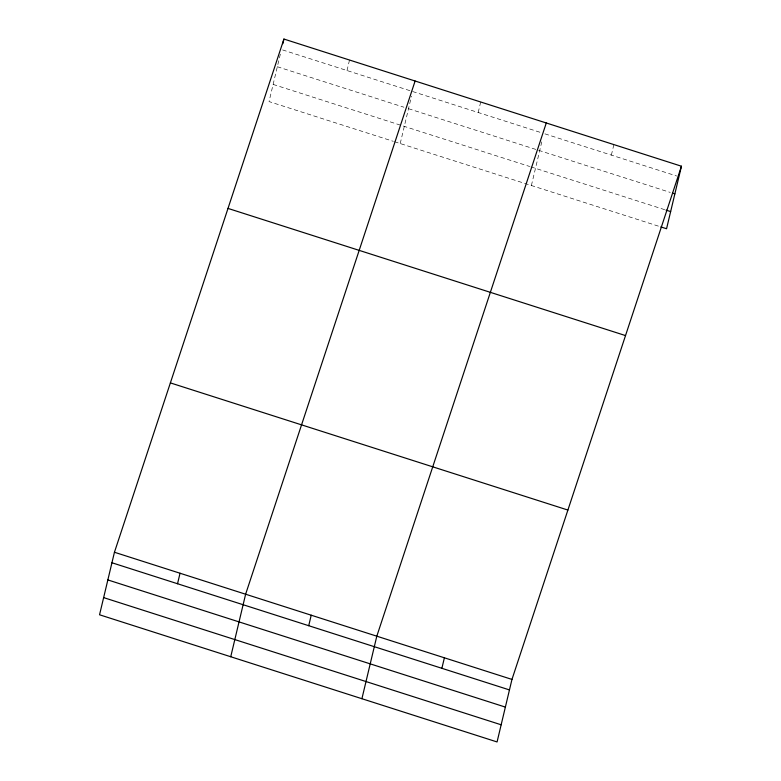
<?xml version="1.0" encoding="UTF-8"?>
<svg xmlns="http://www.w3.org/2000/svg" width="781" height="781" viewBox="0 0 781 781"><rect width="100%" height="100%" fill="white"/><g stroke="black" fill="none" stroke-linecap="round" stroke-linejoin="round"><path stroke-width="0.59" stroke-dasharray="3.9 2.93" d="M280.34 54.133L269.035 101.579L393.312 141.332M347.018 70.544L349.517 60.03M400.214 143.548L411.519 96.102M478.197 112.503L480.705 101.999M531.392 185.507L542.424 139.213M611.367 155.107L613.876 144.602M282.576 49.925L410.308 90.791M412.612 91.523L541.487 132.75M544.933 133.854L676.658 175.998M277.333 66.727L403.914 107.222M408.522 108.696L670.274 192.429M273.125 84.416L529.733 166.499M530.885 166.87L664.914 209.747M394.464 141.703L659.681 226.549"/><path stroke-width="1.17" d="M114.446 552.255L99.548 614.784L497.067 741.95L511.965 679.421L681.452 166.216L283.933 39.05L114.446 552.255L511.965 679.421M282.82 43.716L283.933 39.05M177.531 583.749L180.04 573.234M230.737 656.743L245.624 594.214L415.111 81.019M308.72 625.708L311.219 615.203M361.915 698.712L376.813 636.183L546.29 122.978M441.88 668.311L444.389 657.807M681.452 166.216L666.554 228.745L660.824 226.92M672.568 193.161L674.852 193.893M666.056 210.118L670.645 211.583M228.003 208.41L625.522 335.576M170.375 382.895L567.894 510.061M111.947 562.759L509.466 689.926M107.856 579.932L505.375 707.098M103.639 597.611L501.158 724.788"/></g></svg>
